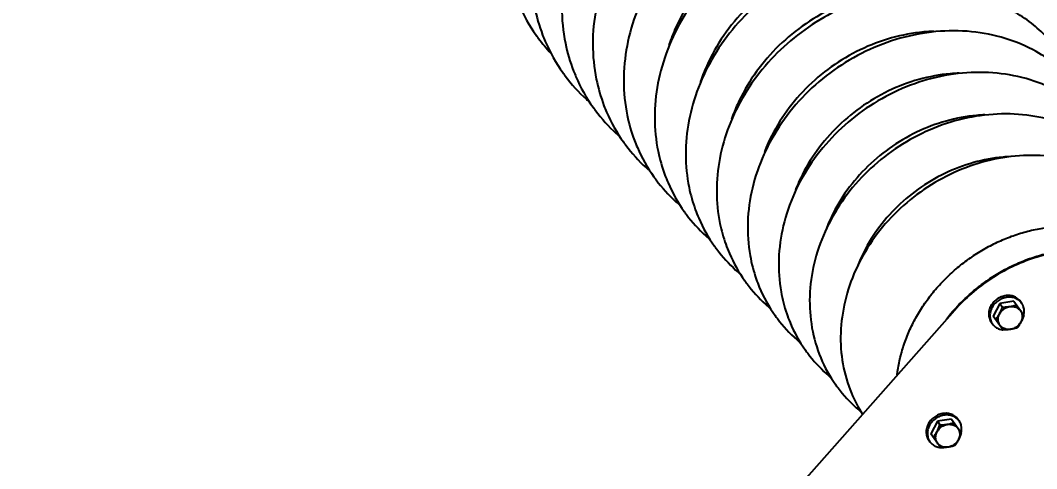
# Model space of a CAD drawing. Header units: feet. Extents: x 2321988 to 2329858, y 6722724 to 6730499.
# Drawn here: x 2326120.826 to 2326123.19, y 6726909.527 to 6726910.569 of the extents above; entities that cross this region are included whole.
import ezdxf

# ---------------------------------------------------------------- set-up
doc = ezdxf.new("R2010")
doc.units = ezdxf.units.FT
doc.header["$MEASUREMENT"] = 0
doc.header["$PDSIZE"] = 5
doc.layers.add('BESS Dimensions', color=3, linetype='Continuous')
doc.layers.add('C-BESS-EQUIPMENT', color=255, linetype='Continuous')
doc.styles.add('TG_DIMS', font='arial.ttf')
doc.dimstyles.new('TG-PROPOSED-ANNO', dxfattribs={"dimtxt": 0.1, "dimasz": 0.1, "dimexe": 0.05, "dimexo": 0.05, "dimgap": 0.02, "dimtad": 0, "dimtih": 1, "dimtoh": 1, "dimdsep": 46, "dimtxsty": 'TG_DIMS', "dimcen": 0, "dimclrd": 256, "dimclre": 256, "dimclrt": 256, "dimaunit": 1, "dimadec": 6, "dimazin": 2, "dimtfac": 1, "dimtofl": 0, "dimtmove": 1, "dimatfit": 3, "dimfxl": 1, "dimtolj": 1, "dimtzin": 0, "dimarcsym": 0})

# ---------------------------------------------------------------- blocks, each defined once
blk = doc.blocks.new('Midpoint Site Plan$0$141KV BREAKER')
at = {"linetype": 'Continuous'}
for p, q in [((-66.08, 30.482), (-67.584, 36.98)), ((-68.98, 33.018), (-68.501, 33.018)), ((-68.611, 33.164), (-68.667, 33.164)), ((-68.324, 32.664), (-68.501, 33.018)), ((-68.501, 32.31), (-68.324, 32.664)), ((-68.324, 32.664), (-68.449, 32.664)), ((-68.501, 32.31), (-68.98, 32.31)), ((-68.611, 32.164), (-68.667, 32.164)), ((-66.948, 29.836), (-67.003, 29.836)), ((-67.316, 29.691), (-66.837, 29.691)), ((-66.66, 29.336), (-66.837, 29.691)), ((-66.837, 28.982), (-66.66, 29.336)), ((-66.66, 29.336), (-66.785, 29.336)), ((-66.837, 28.982), (-67.316, 28.982)), ((-66.948, 28.836), (-67.003, 28.836))]:
    blk.add_line(p, q, dxfattribs=at)
for points, start_tangent, end_tangent in [([(-54.444, 35.534), (-55.326, 35.43), (-55.453, 35.401)], (-0.999737, -0.02295), (-0.971759, -0.235974)), ([(-54.337, 35.535), (-54.444, 35.534)], (-1, 0), (-0.999737, -0.02295)), ([(-53.157, 35.385), (-53.348, 35.43), (-54.337, 35.535)], (-0.968426, 0.249302), (-1, 0)), ([(-53.165, 35.534), (-53.701, 35.491)], (-0.999737, -0.02295), (-0.990658, -0.136373)), ([(-53.058, 35.535), (-53.165, 35.534)], (-1, 0), (-0.999737, -0.02295)), ([(-51.878, 35.385), (-52.069, 35.43), (-53.058, 35.535)], (-0.968426, 0.249302), (-1, 0)), ([(-57.002, 35.278), (-57.844, 35.179), (-57.991, 35.145)], (-0.999714, -0.023925), (-0.970398, -0.241511)), ([(-56.895, 35.28), (-57.002, 35.278)], (-1, 0), (-0.999714, -0.023925)), ([(-55.756, 35.134), (-55.947, 35.179), (-56.895, 35.28)], (-0.967982, 0.251019), (-1, 0)), ([(-55.723, 35.406), (-56.585, 35.305), (-56.722, 35.273)], (-0.999726, -0.023427), (-0.971097, -0.238686)), ([(-55.616, 35.407), (-55.723, 35.406)], (-1, 0), (-0.999726, -0.023427)), ([(-54.476, 35.264), (-54.648, 35.305), (-55.616, 35.407)], (-0.969257, 0.24605), (-1, 0)), ([(-54.476, 23.408), (-53.71, 23.674), (-52.837, 24.172), (-52.058, 24.847), (-51.4, 25.676), (-50.886, 26.63), (-50.533, 27.677), (-50.354, 28.78), (-50.355, 29.902), (-50.535, 31.004), (-50.889, 32.049), (-51.403, 33.002), (-52.061, 33.829), (-52.839, 34.502), (-53.711, 35), (-54.476, 35.264)], (0.969258, 0.246045), (-0.969257, 0.24605)), ([(-53.157, 23.287), (-52.391, 23.554), (-51.5, 24.064), (-50.704, 24.753), (-50.032, 25.599), (-49.507, 26.573), (-49.147, 27.642), (-48.965, 28.768), (-48.966, 29.914), (-49.15, 31.039), (-49.51, 32.106), (-50.036, 33.079), (-50.707, 33.923), (-51.502, 34.611), (-52.392, 35.119), (-53.157, 35.385)], (0.968426, 0.249301), (-0.968426, 0.249302)), ([(-60.84, 34.894), (-61.62, 34.802), (-61.798, 34.76)], (-0.999673, -0.025553), (-0.968055, -0.250738)), ([(-60.733, 34.896), (-60.84, 34.894)], (-1, 0), (-0.999673, -0.025553)), ([(-59.596, 34.74), (-59.846, 34.802), (-60.733, 34.896)], (-0.963638, 0.267211), (-1, 0)), ([(-59.561, 35.022), (-60.361, 34.927), (-60.529, 34.888)], (-0.999688, -0.024986), (-0.96888, -0.247529)), ([(-59.454, 35.024), (-59.561, 35.022)], (-1, 0), (-0.999688, -0.024986)), ([(-58.316, 34.872), (-58.546, 34.927), (-59.454, 35.024)], (-0.96518, 0.261587), (-1, 0)), ([(-58.281, 35.15), (-59.102, 35.053), (-59.26, 35.016)], (-0.999701, -0.024444), (-0.96966, -0.244456)), ([(-58.174, 35.152), (-58.281, 35.15)], (-1, 0), (-0.999701, -0.024444)), ([(-57.036, 35.003), (-57.247, 35.053), (-58.174, 35.152)], (-0.966625, 0.256194), (-1, 0)), ([(-57.036, 23.67), (-56.349, 23.912), (-55.512, 24.39), (-54.766, 25.036), (-54.135, 25.83), (-53.642, 26.744), (-53.305, 27.747), (-53.133, 28.804), (-53.134, 29.878), (-53.307, 30.934), (-53.645, 31.935), (-54.138, 32.848), (-54.769, 33.64), (-55.514, 34.284), (-56.35, 34.761), (-57.036, 35.003)], (0.966627, 0.256188), (-0.966625, 0.256194)), ([(-55.756, 23.539), (-55.03, 23.793), (-54.174, 24.281), (-53.412, 24.942), (-52.768, 25.753), (-52.264, 26.687), (-51.919, 27.712), (-51.744, 28.792), (-51.744, 29.89), (-51.921, 30.969), (-52.267, 31.992), (-52.771, 32.925), (-53.415, 33.734), (-54.177, 34.393), (-55.031, 34.88), (-55.756, 35.134)], (0.967984, 0.251014), (-0.967982, 0.251019)), ([(-63.399, 34.638), (-64.19, 34.539), (-64.345, 34.5)], (-0.999636, -0.026988), (-0.965716, -0.259601)), ([(-63.291, 34.64), (-63.399, 34.638)], (-1, 0), (-0.999636, -0.026988)), ([(-62.16, 34.479), (-62.392, 34.539), (-63.291, 34.64)], (-0.960462, 0.278411), (-1, 0)), ([(-62.119, 34.766), (-62.879, 34.676), (-63.071, 34.63)], (-0.999658, -0.026146), (-0.96696, -0.25493)), ([(-62.012, 34.768), (-62.119, 34.766)], (-1, 0), (-0.999658, -0.026146)), ([(-60.876, 34.609), (-61.145, 34.676), (-62.012, 34.768)], (-0.961991, 0.273082), (-1, 0)), ([(-60.876, 24.064), (-60.306, 24.27), (-59.524, 24.716), (-58.827, 25.32), (-58.238, 26.061), (-57.777, 26.915), (-57.462, 27.852), (-57.302, 28.839), (-57.302, 29.843), (-57.464, 30.829), (-57.78, 31.764), (-58.241, 32.616), (-58.83, 33.356), (-59.526, 33.958), (-60.307, 34.403), (-60.876, 34.609)], (0.961993, 0.273076), (-0.961991, 0.273082)), ([(-59.596, 23.932), (-58.987, 24.151), (-58.187, 24.607), (-57.473, 25.225), (-56.87, 25.984), (-56.399, 26.858), (-56.076, 27.817), (-55.912, 28.827), (-55.913, 29.855), (-56.078, 30.864), (-56.402, 31.821), (-56.873, 32.693), (-57.476, 33.451), (-58.189, 34.067), (-58.988, 34.522), (-59.596, 34.74)], (0.96364, 0.267205), (-0.963638, 0.267211)), ([(-58.316, 23.801), (-57.668, 24.031), (-56.849, 24.499), (-56.12, 25.131), (-55.503, 25.907), (-55.021, 26.801), (-54.69, 27.782), (-54.523, 28.815), (-54.523, 29.866), (-54.692, 30.899), (-55.024, 31.878), (-55.506, 32.77), (-56.122, 33.545), (-56.851, 34.176), (-57.669, 34.642), (-58.316, 34.872)], (0.965182, 0.261581), (-0.96518, 0.261587)), ([(-65.957, 34.383), (-66.705, 34.288), (-66.882, 34.243)], (-0.999598, -0.028335), (-0.963715, -0.266935)), ([(-65.849, 34.384), (-65.957, 34.383)], (-1, 0), (-0.999598, -0.028335)), ([(-65.849, 24.289), (-64.994, 24.385), (-64.17, 24.671), (-63.408, 25.137), (-62.741, 25.764), (-62.193, 26.531), (-61.786, 27.405), (-61.535, 28.354), (-61.452, 29.341), (-61.537, 30.327), (-61.789, 31.275), (-62.196, 32.148), (-62.744, 32.912), (-63.411, 33.538), (-64.171, 34.002), (-64.994, 34.288), (-65.849, 34.384)], (1, 0), (-1, 0)), ([(-64.678, 34.511), (-65.448, 34.413), (-65.613, 34.372)], (-0.999618, -0.027645), (-0.964746, -0.263181)), ([(-64.57, 34.512), (-64.678, 34.511)], (-1, 0), (-0.999618, -0.027645)), ([(-63.44, 34.347), (-63.693, 34.413), (-64.57, 34.512)], (-0.95859, 0.284789), (-1, 0)), ([(-63.44, 24.326), (-62.848, 24.553), (-62.068, 25.031), (-61.384, 25.674), (-60.822, 26.46), (-60.404, 27.356), (-60.148, 28.329), (-60.062, 29.341), (-60.149, 30.352), (-60.407, 31.324), (-60.825, 32.219), (-61.387, 33.002), (-62.07, 33.644), (-62.849, 34.12), (-63.44, 34.347)], (0.958593, 0.28478), (-0.95859, 0.284789)), ([(-62.16, 24.194), (-61.526, 24.435), (-60.727, 24.924), (-60.026, 25.583), (-59.45, 26.389), (-59.023, 27.307), (-58.76, 28.304), (-58.672, 29.341), (-58.761, 30.377), (-59.026, 31.373), (-59.454, 32.29), (-60.029, 33.093), (-60.729, 33.75), (-61.528, 34.239), (-62.16, 34.479)], (0.960465, 0.278402), (-0.960462, 0.278411)), ([(-67.129, 24.417), (-66.294, 24.51), (-65.491, 24.789), (-64.749, 25.243), (-64.099, 25.855), (-63.564, 26.602), (-63.167, 27.454), (-62.923, 28.379), (-62.841, 29.341), (-62.925, 30.302), (-63.17, 31.226), (-63.567, 32.077), (-64.102, 32.821), (-64.751, 33.431), (-65.492, 33.884), (-66.295, 34.162), (-66.948, 34.252)], (1, 0), (-0.998823, 0.048495)), ([(-69.157, 32.664), (-69.141, 32.71), (-69.124, 32.754), (-69.105, 32.798), (-69.084, 32.841), (-69.062, 32.885), (-69.037, 32.928), (-69.01, 32.972), (-68.98, 33.018)], (0.316228, 0.948683), (0.5547, 0.83205)), ([(-69.124, 32.664), (-69.12, 32.722), (-69.108, 32.778), (-69.088, 32.832), (-69.06, 32.88), (-69.026, 32.923), (-68.986, 32.959), (-68.942, 32.987), (-68.894, 33.005), (-68.844, 33.015), (-68.794, 33.015), (-68.744, 33.005), (-68.697, 32.987), (-68.652, 32.959), (-68.613, 32.923), (-68.579, 32.88), (-68.551, 32.832), (-68.531, 32.778), (-68.518, 32.722), (-68.514, 32.664)], (0, 1), (0, -1)), ([(-68.667, 33.164), (-68.728, 33.159), (-68.788, 33.144), (-68.846, 33.119), (-68.901, 33.084), (-68.95, 33.042), (-68.971, 33.019)], (-1, 0), (-0.657932, -0.753077)), ([(-68.667, 32.164), (-68.605, 32.169), (-68.545, 32.184), (-68.487, 32.209), (-68.432, 32.243), (-68.383, 32.286), (-68.339, 32.337), (-68.302, 32.394), (-68.273, 32.456), (-68.251, 32.523), (-68.238, 32.593), (-68.234, 32.664), (-68.238, 32.735), (-68.251, 32.805), (-68.273, 32.872), (-68.302, 32.934), (-68.339, 32.991), (-68.383, 33.042), (-68.432, 33.084), (-68.487, 33.119), (-68.545, 33.144), (-68.605, 33.159), (-68.667, 33.164)], (1, 0), (-1, 0)), ([(-68.626, 33.018), (-68.61, 32.972), (-68.592, 32.928), (-68.574, 32.884), (-68.553, 32.841), (-68.53, 32.798), (-68.505, 32.754), (-68.478, 32.71), (-68.449, 32.664)], (0.316228, -0.948683), (0.5547, -0.83205)), ([(-68.611, 32.164), (-68.55, 32.169), (-68.489, 32.184), (-68.432, 32.209), (-68.377, 32.243), (-68.328, 32.286), (-68.284, 32.337), (-68.247, 32.394), (-68.218, 32.456), (-68.196, 32.523), (-68.183, 32.593), (-68.179, 32.664), (-68.183, 32.735), (-68.196, 32.805), (-68.218, 32.872), (-68.247, 32.934), (-68.284, 32.991), (-68.328, 33.042), (-68.377, 33.084), (-68.432, 33.119), (-68.489, 33.144), (-68.55, 33.159), (-68.611, 33.164)], (1, 0), (-1, 0)), ([(-68.98, 32.31), (-69.01, 32.356), (-69.037, 32.4), (-69.062, 32.443), (-69.084, 32.487), (-69.105, 32.53), (-69.124, 32.574), (-69.141, 32.618), (-69.157, 32.664)], (-0.5547, 0.83205), (-0.316228, 0.948683)), ([(-68.514, 32.664), (-68.518, 32.606), (-68.531, 32.55), (-68.551, 32.496), (-68.579, 32.448), (-68.613, 32.405), (-68.652, 32.369), (-68.697, 32.341), (-68.744, 32.322), (-68.794, 32.313), (-68.844, 32.313), (-68.894, 32.322), (-68.942, 32.341), (-68.986, 32.369), (-69.026, 32.405), (-69.06, 32.448), (-69.088, 32.496), (-69.108, 32.55), (-69.12, 32.606), (-69.124, 32.664)], (0, -1), (0, 1)), ([(-68.449, 32.664), (-68.478, 32.618), (-68.506, 32.574), (-68.53, 32.53), (-68.553, 32.487), (-68.574, 32.443), (-68.592, 32.4), (-68.61, 32.356), (-68.626, 32.31)], (-0.5547, -0.83205), (-0.316228, -0.948683)), ([(-66.62, 32.829), (-66.551, 32.765), (-66.272, 32.473), (-66.019, 32.15), (-65.794, 31.801), (-65.6, 31.427), (-65.439, 31.034), (-65.312, 30.624), (-65.221, 30.202), (-65.165, 29.771), (-65.147, 29.336)], (0.741871, -0.670543), (0, -1)), ([(-55.426, 26.003), (-55.133, 26.451), (-54.714, 27.35), (-54.457, 28.326), (-54.37, 29.341), (-54.458, 30.355), (-54.717, 31.33), (-55.136, 32.227), (-55.427, 32.673)], (0.589333, 0.80789), (-0.589834, 0.807524)), ([(-58.124, 26.226), (-57.884, 26.6), (-57.487, 27.452), (-57.242, 28.379), (-57.161, 29.341), (-57.244, 30.303), (-57.489, 31.228), (-57.887, 32.079), (-58.126, 32.449)], (0.578752, 0.815503), (-0.579248, 0.815151)), ([(-56.775, 26.114), (-56.508, 26.525), (-56.101, 27.401), (-55.85, 28.352), (-55.766, 29.341), (-55.851, 30.329), (-56.103, 31.279), (-56.512, 32.153), (-56.777, 32.561)], (0.584187, 0.811619), (-0.584686, 0.81126)), ([(-68.971, 32.309), (-68.95, 32.286), (-68.901, 32.243), (-68.846, 32.209), (-68.788, 32.184), (-68.728, 32.169), (-68.667, 32.164)], (0.657932, -0.753077), (1, 0)), ([(-60.77, 26.53), (-60.635, 26.748), (-60.259, 27.555), (-60.028, 28.431), (-59.951, 29.341), (-60.03, 30.251), (-60.262, 31.125), (-60.638, 31.93), (-60.773, 32.147)], (0.549853, 0.835262), (-0.550595, 0.834773)), ([(-59.41, 26.431), (-59.259, 26.674), (-58.873, 27.504), (-58.635, 28.405), (-58.556, 29.341), (-58.637, 30.277), (-58.876, 31.176), (-59.263, 32.004), (-59.413, 32.245)], (0.553477, 0.832865), (-0.554211, 0.832376)), ([(-63.491, 26.726), (-63.386, 26.897), (-63.032, 27.657), (-62.814, 28.483), (-62.741, 29.341), (-62.815, 30.199), (-63.034, 31.023), (-63.389, 31.781), (-63.493, 31.95)], (0.541934, 0.840421), (-0.542691, 0.839932)), ([(-62.13, 26.628), (-62.01, 26.823), (-61.645, 27.606), (-61.421, 28.457), (-61.346, 29.341), (-61.422, 30.225), (-61.648, 31.074), (-62.014, 31.856), (-62.133, 32.048)], (0.546012, 0.837778), (-0.546761, 0.837289)), ([(-66.15, 30.803), (-66.099, 30.624), (-66.065, 30.486)], (0.290265, -0.956946), (0.226276, -0.974063)), ([(-69.795, 24.897), (-69.21, 24.948), (-68.639, 25.102), (-68.095, 25.354), (-67.591, 25.699), (-67.137, 26.128), (-66.746, 26.632), (-66.425, 27.199), (-66.183, 27.816), (-66.025, 28.468), (-65.954, 29.14), (-65.973, 29.817), (-66.08, 30.482)], (1, 0), (-0.225394, 0.974268)), ([(-66.065, 30.486), (-66.008, 30.202), (-65.952, 29.771), (-65.934, 29.336)], (0.226276, -0.974063), (0, -1)), ([(-67.003, 29.836), (-67.064, 29.831), (-67.125, 29.816), (-67.183, 29.791), (-67.237, 29.757), (-67.286, 29.714), (-67.307, 29.691)], (-1, 0), (-0.657932, -0.753077)), ([(-67.003, 28.836), (-66.941, 28.842), (-66.881, 28.857), (-66.823, 28.882), (-66.769, 28.916), (-66.719, 28.959), (-66.676, 29.009), (-66.639, 29.066), (-66.609, 29.129), (-66.587, 29.196), (-66.574, 29.265), (-66.57, 29.336), (-66.574, 29.407), (-66.587, 29.477), (-66.609, 29.544), (-66.639, 29.607), (-66.676, 29.664), (-66.719, 29.714), (-66.769, 29.757), (-66.823, 29.791), (-66.881, 29.816), (-66.941, 29.831), (-67.003, 29.836)], (1, 0), (-1, 0)), ([(-66.948, 28.836), (-66.886, 28.842), (-66.826, 28.857), (-66.768, 28.882), (-66.714, 28.916), (-66.664, 28.959), (-66.62, 29.009), (-66.583, 29.066), (-66.554, 29.129), (-66.532, 29.196), (-66.519, 29.265), (-66.515, 29.336), (-66.519, 29.407), (-66.532, 29.477), (-66.554, 29.544), (-66.583, 29.607), (-66.62, 29.664), (-66.664, 29.714), (-66.714, 29.757), (-66.768, 29.791), (-66.826, 29.816), (-66.886, 29.831), (-66.948, 29.836)], (1, 0), (-1, 0)), ([(-67.493, 29.336), (-67.477, 29.382), (-67.46, 29.427), (-67.441, 29.47), (-67.421, 29.513), (-67.398, 29.557), (-67.373, 29.6), (-67.346, 29.645), (-67.316, 29.691)], (0.316228, 0.948683), (0.5547, 0.83205)), ([(-67.461, 29.336), (-67.456, 29.394), (-67.444, 29.451), (-67.424, 29.504), (-67.396, 29.553), (-67.362, 29.596), (-67.322, 29.631), (-67.278, 29.659), (-67.23, 29.678), (-67.181, 29.687), (-67.13, 29.687), (-67.081, 29.678), (-67.033, 29.659), (-66.989, 29.631), (-66.949, 29.596), (-66.915, 29.553), (-66.887, 29.504), (-66.867, 29.451), (-66.855, 29.394), (-66.85, 29.336)], (0, 1), (0, -1)), ([(-66.962, 29.691), (-66.946, 29.645), (-66.929, 29.6), (-66.91, 29.557), (-66.889, 29.513), (-66.866, 29.47), (-66.842, 29.426), (-66.815, 29.382), (-66.785, 29.336)], (0.316228, -0.948683), (0.5547, -0.83205)), ([(-69.149, 24.96), (-69.026, 24.986), (-68.66, 25.092), (-68.305, 25.238), (-67.965, 25.424), (-67.641, 25.648), (-67.338, 25.907), (-67.059, 26.2), (-66.806, 26.522), (-66.581, 26.872), (-66.388, 27.245), (-66.226, 27.639), (-66.099, 28.049), (-66.008, 28.471), (-65.952, 28.902), (-65.934, 29.336)], (0.982263, 0.18751), (0, 1)), ([(-68.988, 24.901), (-68.612, 24.922), (-68.239, 24.986), (-67.873, 25.092), (-67.518, 25.238), (-67.177, 25.424), (-66.854, 25.648), (-66.551, 25.907), (-66.272, 26.2), (-66.019, 26.522), (-65.794, 26.872), (-65.6, 27.245), (-65.439, 27.639), (-65.312, 28.049), (-65.221, 28.471), (-65.165, 28.902), (-65.147, 29.336)], (1, 0), (0, 1)), ([(-67.316, 28.982), (-67.346, 29.028), (-67.373, 29.072), (-67.398, 29.116), (-67.421, 29.159), (-67.441, 29.203), (-67.46, 29.246), (-67.477, 29.29), (-67.493, 29.336)], (-0.5547, 0.83205), (-0.316228, 0.948683)), ([(-66.85, 29.336), (-66.855, 29.278), (-66.867, 29.222), (-66.887, 29.169), (-66.915, 29.12), (-66.949, 29.077), (-66.989, 29.041), (-67.033, 29.014), (-67.081, 28.995), (-67.13, 28.985), (-67.181, 28.985), (-67.23, 28.995), (-67.278, 29.014), (-67.322, 29.041), (-67.362, 29.077), (-67.396, 29.12), (-67.424, 29.169), (-67.444, 29.222), (-67.456, 29.278), (-67.461, 29.336)], (0, -1), (0, 1)), ([(-66.785, 29.336), (-66.815, 29.29), (-66.842, 29.246), (-66.866, 29.203), (-66.889, 29.159), (-66.91, 29.116), (-66.929, 29.072), (-66.946, 29.028), (-66.962, 28.982)], (-0.5547, -0.83205), (-0.316228, -0.948683)), ([(-67.307, 28.981), (-67.286, 28.959), (-67.237, 28.916), (-67.183, 28.882), (-67.125, 28.857), (-67.064, 28.842), (-67.003, 28.836)], (0.657932, -0.753077), (1, 0)), ([(-62.012, 23.905), (-61.145, 23.997), (-60.876, 24.064)], (1, 0), (0.961993, 0.273076))]:
    blk.add_spline(points, degree=3, dxfattribs=dict(at, start_tangent=start_tangent, end_tangent=end_tangent))
blk = doc.blocks.new('*D109')
at = {"layer": 'BESS Dimensions', "lineweight": -2, "transparency": 16777216}
for p, q in [((2326125.1693, 6727002.8662), (2326110.2842, 6727023.7584)), ((2326105.0412, 6727013.8836), (2326040.7778, 6726968.0974)), ((2325956.6732, 6726908.1749), (2326020.9365, 6726953.961)), ((2325960.5127, 6726885.5523), (2325945.6276, 6726906.4444))]:
    blk.add_line(p, q, dxfattribs=at)
at = {"layer": 'BESS Dimensions', "transparency": 16777216}
for points in [[(2326104.0741, 6727015.241), (2326106.0083, 6727012.5262), (2326113.1855, 6727019.6862)], [(2325955.7061, 6726909.5323), (2325957.6403, 6726906.8175), (2325948.5289, 6726902.3723)]]:
    blk.add_solid(points, dxfattribs=at)
at = {"layer": 'Defpoints', "color": 0, "transparency": 16777216}
for p in [(2326128.0706, 6726998.7941), (2325948.5289, 6726902.3723), (2325963.414, 6726881.4801)]:
    blk.add_point(p, dxfattribs=at)
at = {"layer": 'BESS Dimensions', "transparency": 16777216, "insert": (2326030.8572, 6726961.0292), "char_height": 10, "attachment_point": 5, "style": 'TG_DIMS'}
blk.add_mtext("\\A1;202.17'", dxfattribs=at)

msp = doc.modelspace()

# ---------------------------------------------------------------- block references
at = {"layer": 'C-BESS-EQUIPMENT', "xscale": 0.08333333333333331, "yscale": 0.08333333333333331, "zscale": 0.08333333333333331, "rotation": 125.4687976106775}
msp.add_blockref('Midpoint Site Plan$0$141KV BREAKER', (2326121.8721, 6726915.8536), dxfattribs=at)

# ---------------------------------------------------------------- dimensions: what is measured, and where the dimension line sits
at = {"layer": 'BESS Dimensions'}
dim = msp.add_aligned_dim(p1=(2326128.0706, 6726998.7941), p2=(2325963.414, 6726881.4801), distance=-25.6525, dimstyle='TG-PROPOSED-ANNO', override={"dimscale": 50, "dimpost": "'"}, dxfattribs=at)
dim.commit()
dim.dimension.update_dxf_attribs({"geometry": '*D109', "text_midpoint": (2326030.8572, 6726961.0292)})

doc.saveas('drawing.dxf')
